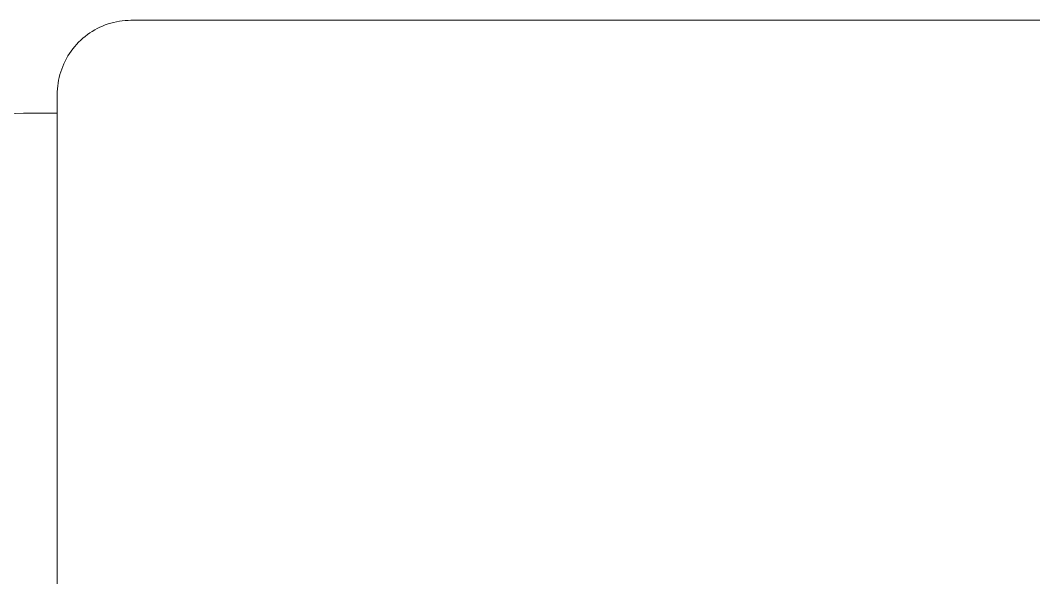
# Model space of a CAD drawing. Header units: inches. Extents: x 14 to 368, y 5 to 236.
# Drawn here: x 70.97 to 77.79, y 92.32 to 96.07 of the extents above; entities that cross this region are included whole.
import ezdxf

# ---------------------------------------------------------------- set-up
doc = ezdxf.new("R2010")
doc.units = ezdxf.units.IN
doc.header["$LTSCALE"] = 11
doc.header["$MEASUREMENT"] = 0
doc.layers.add('Visible (ANSI)', color=7, linetype='Continuous', lineweight=50)

msp = doc.modelspace()

# ---------------------------------------------------------------- linework, layer by layer
at = {"layer": 'Visible (ANSI)', "linetype": 'Continuous', "lineweight": 18}
for p, q in [((71.753841, 96.06876), (71.710429, 96.06876)), ((86.033554, 96.06876), (71.753841, 96.06876)), ((71.214227, 95.56876), (71.214227, 78.81876)), ((71.214227, 95.44376), (70.987296, 95.44376))]:
    msp.add_line(p, q, dxfattribs=at)
msp.add_arc((70.987296, 94.94376), 0.5, 90, 180, dxfattribs=at)
msp.add_open_spline([(71.710429, 96.06876), (71.658063, 96.06876), (71.60571, 96.060331), (71.506328, 96.027541), (71.45932, 96.003193), (71.375274, 95.941188), (71.338246, 95.903548), (71.277617, 95.818811), (71.254017, 95.77173), (71.222323, 95.672679), (71.214227, 95.620722), (71.214227, 95.56876)], degree=3, knots=[1.57079633, 1.57079633, 1.57079633, 1.57079633, 1.88495559, 1.88495559, 2.19911486, 2.19911486, 2.51327412, 2.51327412, 2.82743339, 2.82743339, 3.14159265, 3.14159265, 3.14159265, 3.14159265], dxfattribs=at)

doc.saveas('drawing.dxf')
